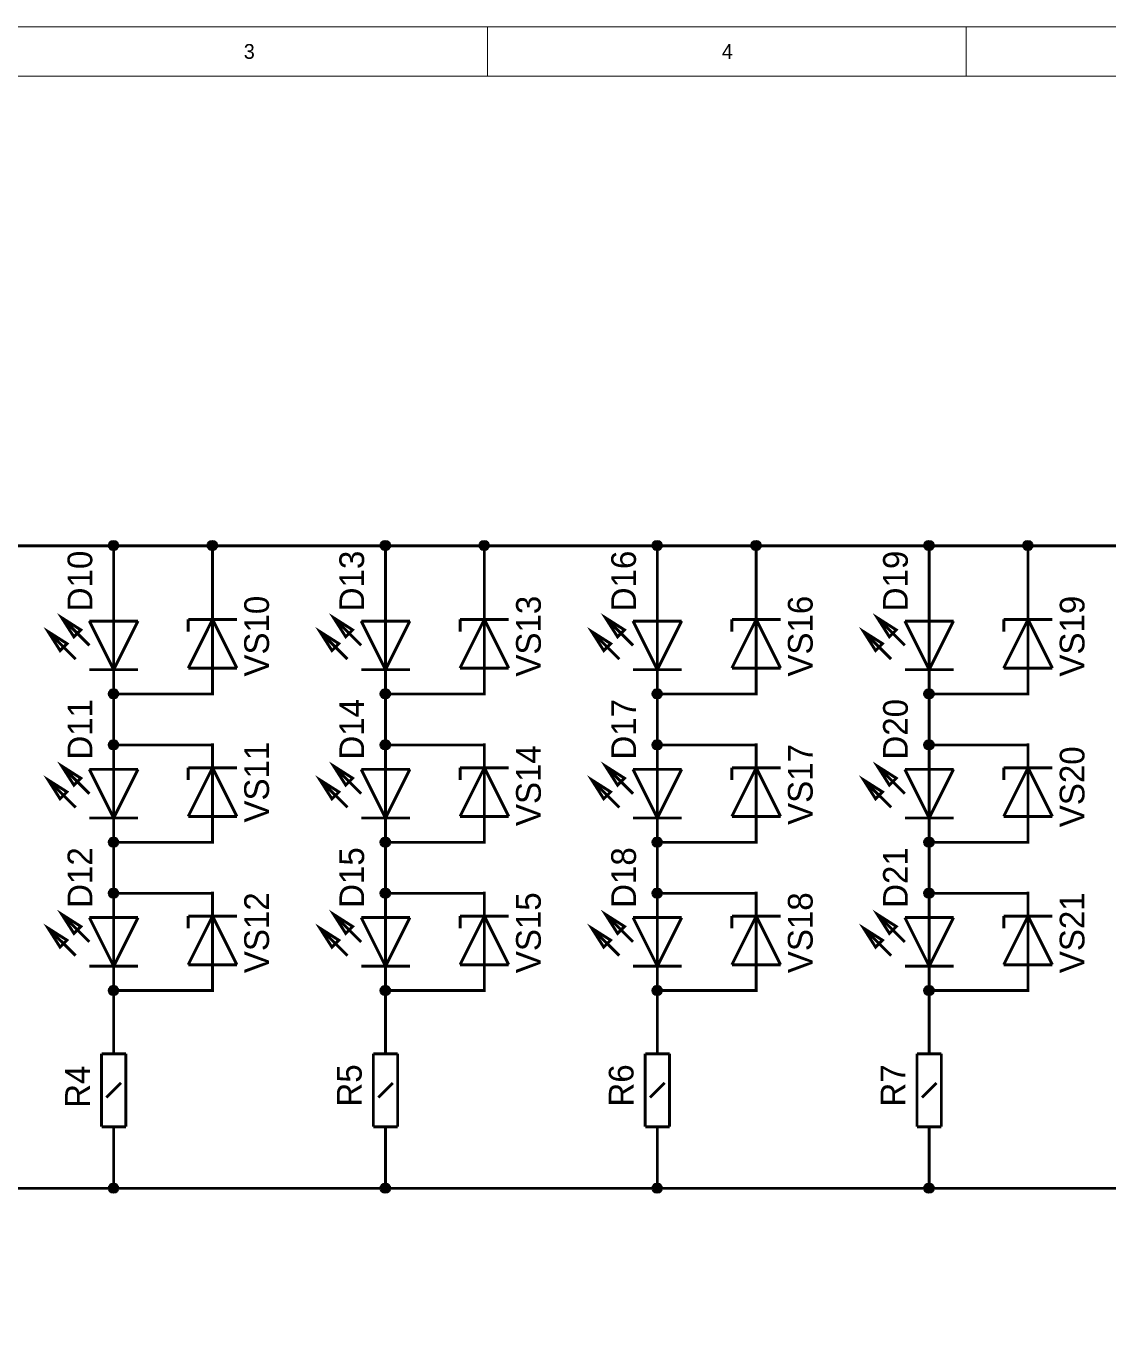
# Model space of a CAD drawing. Header units: millimetres. Extents: x 0 to 437, y 0 to 282.
# Drawn here: x 100.2 to 211.4, y 147.1 to 282 of the extents above; entities that cross this region are included whole.
import ezdxf

# ---------------------------------------------------------------- set-up
doc = ezdxf.new("R2010")
doc.units = ezdxf.units.MM
doc.layers.add('Sheet', color=255, linetype='Continuous')

msp = doc.modelspace()

# ---------------------------------------------------------------- linework, layer by layer
at = {"layer": 'Sheet'}
for points, const_width in [([(0, 281.94), (393.66, 281.94), (393.66, 0.04), (0, 0.04), (0, 281.94)], 0.0991), ([(147.64, 276.86), (147.64, 281.94)], 0.0991), ([(196.85, 276.86), (196.85, 281.94)], 0.0991), ([(5.08, 276.86), (388.58, 276.86), (388.58, 5.12), (5.08, 5.12), (5.08, 276.86)], 0.0991), ([(35.56, 228.6), (53.34, 228.6), (63.5, 228.6), (81.28, 228.6), (91.44, 228.6), (109.22, 228.6), (119.38, 228.6), (137.16, 228.6), (147.32, 228.6), (165.1, 228.6), (175.26, 228.6), (193.04, 228.6), (203.2, 228.6), (220.98, 228.6), (231.14, 228.6), (248.92, 228.6), (259.08, 228.6), (276.86, 228.6), (287.02, 228.6), (304.8, 228.6), (314.96, 228.6), (332.74, 228.6)], 0.3), ([(109.22, 223.36), (109.22, 228.6)], 0.3), ([(119.38, 228.6), (119.38, 223.52)], 0.3), ([(137.16, 223.36), (137.16, 228.6)], 0.3), ([(147.32, 228.6), (147.32, 223.52)], 0.3), ([(165.1, 223.36), (165.1, 228.6)], 0.3), ([(175.26, 228.6), (175.26, 223.52)], 0.3), ([(193.04, 223.36), (193.04, 228.6)], 0.3), ([(203.2, 228.6), (203.2, 223.52)], 0.3), ([(109.22, 220.86), (109.22, 223.36)], 0.3), ([(119.38, 221.02), (119.38, 223.52)], 0.3), ([(137.16, 220.86), (137.16, 223.36)], 0.3), ([(147.32, 221.02), (147.32, 223.52)], 0.3), ([(165.1, 220.86), (165.1, 223.36)], 0.3), ([(175.26, 221.02), (175.26, 223.52)], 0.3), ([(193.04, 220.86), (193.04, 223.36)], 0.3), ([(203.2, 221.02), (203.2, 223.52)], 0.3), ([(106.72, 218.36), (103.89, 221.19)], 0.3), ([(105.13, 219.24), (103.89, 221.19)], 0.3), ([(105.84, 219.95), (103.89, 221.19)], 0.3), ([(134.66, 218.36), (131.83, 221.19)], 0.3), ([(133.07, 219.24), (131.83, 221.19)], 0.3), ([(133.78, 219.95), (131.83, 221.19)], 0.3), ([(162.6, 218.36), (159.77, 221.19)], 0.3), ([(161.01, 219.24), (159.77, 221.19)], 0.3), ([(161.72, 219.95), (159.77, 221.19)], 0.3), ([(190.54, 218.36), (187.71, 221.19)], 0.3), ([(188.95, 219.24), (187.71, 221.19)], 0.3), ([(189.66, 219.95), (187.71, 221.19)], 0.3), ([(105.31, 216.95), (102.48, 219.77)], 0.3), ([(104.42, 218.54), (102.48, 219.77)], 0.3), ([(103.71, 217.83), (102.48, 219.77)], 0.3), ([(106.72, 220.86), (111.72, 220.86)], 0.3), ([(106.72, 220.86), (109.22, 215.86)], 0.3), ([(111.72, 220.86), (109.22, 215.86)], 0.3), ([(109.22, 215.86), (109.22, 220.86)], 0.3), ([(121.88, 221.02), (116.88, 221.02)], 0.3), ([(116.88, 216.02), (119.38, 221.02)], 0.3), ([(116.88, 221.02), (116.88, 219.77)], 0.3), ([(119.38, 216.02), (119.38, 221.02)], 0.3), ([(119.38, 221.02), (121.88, 216.02)], 0.3), ([(133.25, 216.95), (130.42, 219.77)], 0.3), ([(132.36, 218.54), (130.42, 219.77)], 0.3), ([(131.65, 217.83), (130.42, 219.77)], 0.3), ([(134.66, 220.86), (139.66, 220.86)], 0.3), ([(134.66, 220.86), (137.16, 215.86)], 0.3), ([(139.66, 220.86), (137.16, 215.86)], 0.3), ([(137.16, 215.86), (137.16, 220.86)], 0.3), ([(149.82, 221.02), (144.82, 221.02)], 0.3), ([(144.82, 216.02), (147.32, 221.02)], 0.3), ([(144.82, 221.02), (144.82, 219.77)], 0.3), ([(147.32, 216.02), (147.32, 221.02)], 0.3), ([(147.32, 221.02), (149.82, 216.02)], 0.3), ([(161.19, 216.95), (158.36, 219.77)], 0.3), ([(160.3, 218.54), (158.36, 219.77)], 0.3), ([(159.59, 217.83), (158.36, 219.77)], 0.3), ([(162.6, 220.86), (167.6, 220.86)], 0.3), ([(162.6, 220.86), (165.1, 215.86)], 0.3), ([(167.6, 220.86), (165.1, 215.86)], 0.3), ([(165.1, 215.86), (165.1, 220.86)], 0.3), ([(177.76, 221.02), (172.76, 221.02)], 0.3), ([(172.76, 216.02), (175.26, 221.02)], 0.3), ([(172.76, 221.02), (172.76, 219.77)], 0.3), ([(175.26, 216.02), (175.26, 221.02)], 0.3), ([(175.26, 221.02), (177.76, 216.02)], 0.3), ([(189.13, 216.95), (186.3, 219.77)], 0.3), ([(188.24, 218.54), (186.3, 219.77)], 0.3), ([(187.53, 217.83), (186.3, 219.77)], 0.3), ([(190.54, 220.86), (195.54, 220.86)], 0.3), ([(190.54, 220.86), (193.04, 215.86)], 0.3), ([(195.54, 220.86), (193.04, 215.86)], 0.3), ([(193.04, 215.86), (193.04, 220.86)], 0.3), ([(205.7, 221.02), (200.7, 221.02)], 0.3), ([(200.7, 216.02), (203.2, 221.02)], 0.3), ([(200.7, 221.02), (200.7, 219.77)], 0.3), ([(203.2, 216.02), (203.2, 221.02)], 0.3), ([(203.2, 221.02), (205.7, 216.02)], 0.3), ([(106.72, 215.86), (111.72, 215.86)], 0.3), ([(109.22, 215.86), (109.22, 213.36)], 0.3), ([(121.88, 216.02), (116.88, 216.02)], 0.3), ([(119.38, 216.02), (119.38, 213.52)], 0.3), ([(134.66, 215.86), (139.66, 215.86)], 0.3), ([(137.16, 215.86), (137.16, 213.36)], 0.3), ([(149.82, 216.02), (144.82, 216.02)], 0.3), ([(147.32, 216.02), (147.32, 213.52)], 0.3), ([(162.6, 215.86), (167.6, 215.86)], 0.3), ([(165.1, 215.86), (165.1, 213.36)], 0.3), ([(177.76, 216.02), (172.76, 216.02)], 0.3), ([(175.26, 216.02), (175.26, 213.52)], 0.3), ([(190.54, 215.86), (195.54, 215.86)], 0.3), ([(193.04, 215.86), (193.04, 213.36)], 0.3), ([(205.7, 216.02), (200.7, 216.02)], 0.3), ([(203.2, 216.02), (203.2, 213.52)], 0.3), ([(119.38, 208.28), (119.38, 208.12), (109.22, 208.12), (109.22, 213.36), (119.38, 213.36), (119.38, 213.52)], 0.3), ([(147.32, 208.28), (147.32, 208.12), (137.16, 208.12), (137.16, 213.36), (147.32, 213.36), (147.32, 213.52)], 0.3), ([(175.26, 208.28), (175.26, 208.12), (165.1, 208.12), (165.1, 213.36), (175.26, 213.36), (175.26, 213.52)], 0.3), ([(203.2, 208.28), (203.2, 208.12), (193.04, 208.12), (193.04, 213.36), (203.2, 213.36), (203.2, 213.52)], 0.3), ([(109.22, 205.62), (109.22, 208.12)], 0.3), ([(119.38, 205.78), (119.38, 208.28)], 0.3), ([(137.16, 205.62), (137.16, 208.12)], 0.3), ([(147.32, 205.78), (147.32, 208.28)], 0.3), ([(165.1, 205.62), (165.1, 208.12)], 0.3), ([(175.26, 205.78), (175.26, 208.28)], 0.3), ([(193.04, 205.62), (193.04, 208.12)], 0.3), ([(203.2, 205.78), (203.2, 208.28)], 0.3), ([(106.72, 203.12), (103.89, 205.95)], 0.3), ([(105.13, 204), (103.89, 205.95)], 0.3), ([(105.84, 204.71), (103.89, 205.95)], 0.3), ([(106.72, 205.62), (111.72, 205.62)], 0.3), ([(106.72, 205.62), (109.22, 200.62)], 0.3), ([(111.72, 205.62), (109.22, 200.62)], 0.3), ([(109.22, 200.62), (109.22, 205.62)], 0.3), ([(121.88, 205.78), (116.88, 205.78)], 0.3), ([(116.88, 200.78), (119.38, 205.78)], 0.3), ([(116.88, 205.78), (116.88, 204.53)], 0.3), ([(119.38, 200.78), (119.38, 205.78)], 0.3), ([(119.38, 205.78), (121.88, 200.78)], 0.3), ([(134.66, 203.12), (131.83, 205.95)], 0.3), ([(133.07, 204), (131.83, 205.95)], 0.3), ([(133.78, 204.71), (131.83, 205.95)], 0.3), ([(134.66, 205.62), (139.66, 205.62)], 0.3), ([(134.66, 205.62), (137.16, 200.62)], 0.3), ([(139.66, 205.62), (137.16, 200.62)], 0.3), ([(137.16, 200.62), (137.16, 205.62)], 0.3), ([(149.82, 205.78), (144.82, 205.78)], 0.3), ([(144.82, 200.78), (147.32, 205.78)], 0.3), ([(144.82, 205.78), (144.82, 204.53)], 0.3), ([(147.32, 200.78), (147.32, 205.78)], 0.3), ([(147.32, 205.78), (149.82, 200.78)], 0.3), ([(162.6, 203.12), (159.77, 205.95)], 0.3), ([(161.01, 204), (159.77, 205.95)], 0.3), ([(161.72, 204.71), (159.77, 205.95)], 0.3), ([(162.6, 205.62), (167.6, 205.62)], 0.3), ([(162.6, 205.62), (165.1, 200.62)], 0.3), ([(167.6, 205.62), (165.1, 200.62)], 0.3), ([(165.1, 200.62), (165.1, 205.62)], 0.3), ([(177.76, 205.78), (172.76, 205.78)], 0.3), ([(172.76, 200.78), (175.26, 205.78)], 0.3), ([(172.76, 205.78), (172.76, 204.53)], 0.3), ([(175.26, 200.78), (175.26, 205.78)], 0.3), ([(175.26, 205.78), (177.76, 200.78)], 0.3), ([(190.54, 203.12), (187.71, 205.95)], 0.3), ([(188.95, 204), (187.71, 205.95)], 0.3), ([(189.66, 204.71), (187.71, 205.95)], 0.3), ([(190.54, 205.62), (195.54, 205.62)], 0.3), ([(190.54, 205.62), (193.04, 200.62)], 0.3), ([(195.54, 205.62), (193.04, 200.62)], 0.3), ([(193.04, 200.62), (193.04, 205.62)], 0.3), ([(205.7, 205.78), (200.7, 205.78)], 0.3), ([(200.7, 200.78), (203.2, 205.78)], 0.3), ([(200.7, 205.78), (200.7, 204.53)], 0.3), ([(203.2, 200.78), (203.2, 205.78)], 0.3), ([(203.2, 205.78), (205.7, 200.78)], 0.3), ([(105.31, 201.71), (102.48, 204.53)], 0.3), ([(104.42, 203.3), (102.48, 204.53)], 0.3), ([(103.71, 202.59), (102.48, 204.53)], 0.3), ([(133.25, 201.71), (130.42, 204.53)], 0.3), ([(132.36, 203.3), (130.42, 204.53)], 0.3), ([(131.65, 202.59), (130.42, 204.53)], 0.3), ([(161.19, 201.71), (158.36, 204.53)], 0.3), ([(160.3, 203.3), (158.36, 204.53)], 0.3), ([(159.59, 202.59), (158.36, 204.53)], 0.3), ([(189.13, 201.71), (186.3, 204.53)], 0.3), ([(188.24, 203.3), (186.3, 204.53)], 0.3), ([(187.53, 202.59), (186.3, 204.53)], 0.3), ([(106.72, 200.62), (111.72, 200.62)], 0.3), ([(109.22, 200.62), (109.22, 198.12)], 0.3), ([(121.88, 200.78), (116.88, 200.78)], 0.3), ([(119.38, 200.78), (119.38, 198.28)], 0.3), ([(134.66, 200.62), (139.66, 200.62)], 0.3), ([(137.16, 200.62), (137.16, 198.12)], 0.3), ([(149.82, 200.78), (144.82, 200.78)], 0.3), ([(147.32, 200.78), (147.32, 198.28)], 0.3), ([(162.6, 200.62), (167.6, 200.62)], 0.3), ([(165.1, 200.62), (165.1, 198.12)], 0.3), ([(177.76, 200.78), (172.76, 200.78)], 0.3), ([(175.26, 200.78), (175.26, 198.28)], 0.3), ([(190.54, 200.62), (195.54, 200.62)], 0.3), ([(193.04, 200.62), (193.04, 198.12)], 0.3), ([(205.7, 200.78), (200.7, 200.78)], 0.3), ([(203.2, 200.78), (203.2, 198.28)], 0.3), ([(119.38, 193.04), (119.38, 192.88), (109.22, 192.88), (109.22, 198.12), (119.38, 198.12), (119.38, 198.28)], 0.3), ([(147.32, 193.04), (147.32, 192.88), (137.16, 192.88), (137.16, 198.12), (147.32, 198.12), (147.32, 198.28)], 0.3), ([(175.26, 193.04), (175.26, 192.88), (165.1, 192.88), (165.1, 198.12), (175.26, 198.12), (175.26, 198.28)], 0.3), ([(203.2, 193.04), (203.2, 192.88), (193.04, 192.88), (193.04, 198.12), (203.2, 198.12), (203.2, 198.28)], 0.3), ([(109.22, 190.38), (109.22, 192.88)], 0.3), ([(119.38, 190.54), (119.38, 193.04)], 0.3), ([(137.16, 190.38), (137.16, 192.88)], 0.3), ([(147.32, 190.54), (147.32, 193.04)], 0.3), ([(165.1, 190.38), (165.1, 192.88)], 0.3), ([(175.26, 190.54), (175.26, 193.04)], 0.3), ([(193.04, 190.38), (193.04, 192.88)], 0.3), ([(203.2, 190.54), (203.2, 193.04)], 0.3), ([(106.72, 187.88), (103.89, 190.71)], 0.3), ([(105.13, 188.76), (103.89, 190.71)], 0.3), ([(105.84, 189.47), (103.89, 190.71)], 0.3), ([(106.72, 190.38), (111.72, 190.38)], 0.3), ([(106.72, 190.38), (109.22, 185.38)], 0.3), ([(111.72, 190.38), (109.22, 185.38)], 0.3), ([(109.22, 185.38), (109.22, 190.38)], 0.3), ([(121.88, 190.54), (116.88, 190.54)], 0.3), ([(116.88, 185.54), (119.38, 190.54)], 0.3), ([(116.88, 190.54), (116.88, 189.29)], 0.3), ([(119.38, 185.54), (119.38, 190.54)], 0.3), ([(119.38, 190.54), (121.88, 185.54)], 0.3), ([(134.66, 187.88), (131.83, 190.71)], 0.3), ([(133.07, 188.76), (131.83, 190.71)], 0.3), ([(133.78, 189.47), (131.83, 190.71)], 0.3), ([(134.66, 190.38), (139.66, 190.38)], 0.3), ([(134.66, 190.38), (137.16, 185.38)], 0.3), ([(139.66, 190.38), (137.16, 185.38)], 0.3), ([(137.16, 185.38), (137.16, 190.38)], 0.3), ([(149.82, 190.54), (144.82, 190.54)], 0.3), ([(144.82, 185.54), (147.32, 190.54)], 0.3), ([(144.82, 190.54), (144.82, 189.29)], 0.3), ([(147.32, 185.54), (147.32, 190.54)], 0.3), ([(147.32, 190.54), (149.82, 185.54)], 0.3), ([(162.6, 187.88), (159.77, 190.71)], 0.3), ([(161.01, 188.76), (159.77, 190.71)], 0.3), ([(161.72, 189.47), (159.77, 190.71)], 0.3), ([(162.6, 190.38), (167.6, 190.38)], 0.3), ([(162.6, 190.38), (165.1, 185.38)], 0.3), ([(167.6, 190.38), (165.1, 185.38)], 0.3), ([(165.1, 185.38), (165.1, 190.38)], 0.3), ([(177.76, 190.54), (172.76, 190.54)], 0.3), ([(172.76, 185.54), (175.26, 190.54)], 0.3), ([(172.76, 190.54), (172.76, 189.29)], 0.3), ([(175.26, 185.54), (175.26, 190.54)], 0.3), ([(175.26, 190.54), (177.76, 185.54)], 0.3), ([(190.54, 187.88), (187.71, 190.71)], 0.3), ([(188.95, 188.76), (187.71, 190.71)], 0.3), ([(189.66, 189.47), (187.71, 190.71)], 0.3), ([(190.54, 190.38), (195.54, 190.38)], 0.3), ([(190.54, 190.38), (193.04, 185.38)], 0.3), ([(195.54, 190.38), (193.04, 185.38)], 0.3), ([(193.04, 185.38), (193.04, 190.38)], 0.3), ([(205.7, 190.54), (200.7, 190.54)], 0.3), ([(200.7, 185.54), (203.2, 190.54)], 0.3), ([(200.7, 190.54), (200.7, 189.29)], 0.3), ([(203.2, 185.54), (203.2, 190.54)], 0.3), ([(203.2, 190.54), (205.7, 185.54)], 0.3), ([(105.31, 186.47), (102.48, 189.29)], 0.3), ([(104.42, 188.06), (102.48, 189.29)], 0.3), ([(103.71, 187.35), (102.48, 189.29)], 0.3), ([(133.25, 186.47), (130.42, 189.29)], 0.3), ([(132.36, 188.06), (130.42, 189.29)], 0.3), ([(131.65, 187.35), (130.42, 189.29)], 0.3), ([(161.19, 186.47), (158.36, 189.29)], 0.3), ([(160.3, 188.06), (158.36, 189.29)], 0.3), ([(159.59, 187.35), (158.36, 189.29)], 0.3), ([(189.13, 186.47), (186.3, 189.29)], 0.3), ([(188.24, 188.06), (186.3, 189.29)], 0.3), ([(187.53, 187.35), (186.3, 189.29)], 0.3), ([(106.72, 185.38), (111.72, 185.38)], 0.3), ([(109.22, 185.38), (109.22, 182.88)], 0.3), ([(121.88, 185.54), (116.88, 185.54)], 0.3), ([(119.38, 185.54), (119.38, 183.04)], 0.3), ([(134.66, 185.38), (139.66, 185.38)], 0.3), ([(137.16, 185.38), (137.16, 182.88)], 0.3), ([(149.82, 185.54), (144.82, 185.54)], 0.3), ([(147.32, 185.54), (147.32, 183.04)], 0.3), ([(162.6, 185.38), (167.6, 185.38)], 0.3), ([(165.1, 185.38), (165.1, 182.88)], 0.3), ([(177.76, 185.54), (172.76, 185.54)], 0.3), ([(175.26, 185.54), (175.26, 183.04)], 0.3), ([(190.54, 185.38), (195.54, 185.38)], 0.3), ([(193.04, 185.38), (193.04, 182.88)], 0.3), ([(205.7, 185.54), (200.7, 185.54)], 0.3), ([(203.2, 185.54), (203.2, 183.04)], 0.3), ([(119.38, 183.04), (119.38, 182.88), (109.22, 182.88), (109.22, 177.64)], 0.3), ([(147.32, 183.04), (147.32, 182.88), (137.16, 182.88), (137.16, 177.64)], 0.3), ([(175.26, 183.04), (175.26, 182.88), (165.1, 182.88), (165.1, 177.64)], 0.3), ([(203.2, 183.04), (203.2, 182.88), (193.04, 182.88), (193.04, 177.64)], 0.3), ([(109.22, 176.39), (109.22, 177.64)], 0.3), ([(137.16, 176.39), (137.16, 177.64)], 0.3), ([(165.1, 176.39), (165.1, 177.64)], 0.3), ([(193.04, 176.39), (193.04, 177.64)], 0.3), ([(107.97, 168.89), (107.97, 176.39)], 0.3), ([(107.97, 176.39), (110.47, 176.39)], 0.3), ([(110.47, 176.39), (110.47, 168.89)], 0.3), ([(135.91, 168.89), (135.91, 176.39)], 0.3), ([(135.91, 176.39), (138.41, 176.39)], 0.3), ([(138.41, 176.39), (138.41, 168.89)], 0.3), ([(163.85, 168.89), (163.85, 176.39)], 0.3), ([(163.85, 176.39), (166.35, 176.39)], 0.3), ([(166.35, 176.39), (166.35, 168.89)], 0.3), ([(191.79, 168.89), (191.79, 176.39)], 0.3), ([(191.79, 176.39), (194.29, 176.39)], 0.3), ([(194.29, 176.39), (194.29, 168.89)], 0.3), ([(108.47, 171.89), (109.97, 173.39)], 0.3), ([(136.41, 171.89), (137.91, 173.39)], 0.3), ([(164.35, 171.89), (165.85, 173.39)], 0.3), ([(192.29, 171.89), (193.79, 173.39)], 0.3), ([(110.47, 168.89), (107.97, 168.89)], 0.3), ([(109.22, 168.89), (109.22, 167.64)], 0.3), ([(138.41, 168.89), (135.91, 168.89)], 0.3), ([(137.16, 168.89), (137.16, 167.64)], 0.3), ([(166.35, 168.89), (163.85, 168.89)], 0.3), ([(165.1, 168.89), (165.1, 167.64)], 0.3), ([(194.29, 168.89), (191.79, 168.89)], 0.3), ([(193.04, 168.89), (193.04, 167.64)], 0.3), ([(332.74, 167.64), (332.74, 162.56), (304.8, 162.56), (276.86, 162.56), (248.92, 162.56), (220.98, 162.56), (193.04, 162.56), (165.1, 162.56), (137.16, 162.56), (109.22, 162.56), (81.28, 162.56), (53.34, 162.56), (25.4, 162.56), (25.4, 167.64)], 0.3), ([(109.22, 167.64), (109.22, 162.56)], 0.3), ([(137.16, 167.64), (137.16, 162.56)], 0.3), ([(165.1, 167.64), (165.1, 162.56)], 0.3), ([(193.04, 167.64), (193.04, 162.56)], 0.3)]:
    msp.add_lwpolyline(points, dxfattribs=dict(at, const_width=const_width))
at = {"layer": 'Sheet', "const_width": 0.508}
for points in [[(108.97, 228.6, 1), (109.47, 228.6, 1)], [(119.13, 228.6, 1), (119.63, 228.6, 1)], [(136.91, 228.6, 1), (137.41, 228.6, 1)], [(147.07, 228.6, 1), (147.57, 228.6, 1)], [(164.85, 228.6, 1), (165.35, 228.6, 1)], [(175.01, 228.6, 1), (175.51, 228.6, 1)], [(192.79, 228.6, 1), (193.29, 228.6, 1)], [(202.95, 228.6, 1), (203.45, 228.6, 1)], [(108.97, 213.36, 1), (109.47, 213.36, 1)], [(136.91, 213.36, 1), (137.41, 213.36, 1)], [(164.85, 213.36, 1), (165.35, 213.36, 1)], [(192.79, 213.36, 1), (193.29, 213.36, 1)], [(108.97, 208.12, 1), (109.47, 208.12, 1)], [(136.91, 208.12, 1), (137.41, 208.12, 1)], [(164.85, 208.12, 1), (165.35, 208.12, 1)], [(192.79, 208.12, 1), (193.29, 208.12, 1)], [(108.97, 198.12, 1), (109.47, 198.12, 1)], [(136.91, 198.12, 1), (137.41, 198.12, 1)], [(164.85, 198.12, 1), (165.35, 198.12, 1)], [(192.79, 198.12, 1), (193.29, 198.12, 1)], [(108.97, 192.88, 1), (109.47, 192.88, 1)], [(136.91, 192.88, 1), (137.41, 192.88, 1)], [(164.85, 192.88, 1), (165.35, 192.88, 1)], [(192.79, 192.88, 1), (193.29, 192.88, 1)], [(108.97, 182.88, 1), (109.47, 182.88, 1)], [(136.91, 182.88, 1), (137.41, 182.88, 1)], [(164.85, 182.88, 1), (165.35, 182.88, 1)], [(192.79, 182.88, 1), (193.29, 182.88, 1)], [(108.97, 162.56, 1), (109.47, 162.56, 1)], [(136.91, 162.56, 1), (137.41, 162.56, 1)], [(164.85, 162.56, 1), (165.35, 162.56, 1)], [(192.79, 162.56, 1), (193.29, 162.56, 1)]]:
    msp.add_lwpolyline(points, format="xyb", close=True, dxfattribs=at)
at = {"layer": 'Sheet', "const_width": 0.3}
for points in [[(105.84, 219.95), (105.13, 219.24), (103.89, 221.19), (105.84, 219.95)], [(103.89, 221.19), (105.13, 219.24), (105.84, 219.95), (103.89, 221.19)], [(133.78, 219.95), (133.07, 219.24), (131.83, 221.19), (133.78, 219.95)], [(131.83, 221.19), (133.07, 219.24), (133.78, 219.95), (131.83, 221.19)], [(161.72, 219.95), (161.01, 219.24), (159.77, 221.19), (161.72, 219.95)], [(159.77, 221.19), (161.01, 219.24), (161.72, 219.95), (159.77, 221.19)], [(189.66, 219.95), (188.95, 219.24), (187.71, 221.19), (189.66, 219.95)], [(187.71, 221.19), (188.95, 219.24), (189.66, 219.95), (187.71, 221.19)], [(104.42, 218.54), (103.71, 217.83), (102.48, 219.77), (104.42, 218.54)], [(102.48, 219.77), (103.71, 217.83), (104.42, 218.54), (102.48, 219.77)], [(132.36, 218.54), (131.65, 217.83), (130.42, 219.77), (132.36, 218.54)], [(130.42, 219.77), (131.65, 217.83), (132.36, 218.54), (130.42, 219.77)], [(160.3, 218.54), (159.59, 217.83), (158.36, 219.77), (160.3, 218.54)], [(158.36, 219.77), (159.59, 217.83), (160.3, 218.54), (158.36, 219.77)], [(188.24, 218.54), (187.53, 217.83), (186.3, 219.77), (188.24, 218.54)], [(186.3, 219.77), (187.53, 217.83), (188.24, 218.54), (186.3, 219.77)], [(105.84, 204.71), (105.13, 204), (103.89, 205.95), (105.84, 204.71)], [(103.89, 205.95), (105.13, 204), (105.84, 204.71), (103.89, 205.95)], [(133.78, 204.71), (133.07, 204), (131.83, 205.95), (133.78, 204.71)], [(131.83, 205.95), (133.07, 204), (133.78, 204.71), (131.83, 205.95)], [(161.72, 204.71), (161.01, 204), (159.77, 205.95), (161.72, 204.71)], [(159.77, 205.95), (161.01, 204), (161.72, 204.71), (159.77, 205.95)], [(189.66, 204.71), (188.95, 204), (187.71, 205.95), (189.66, 204.71)], [(187.71, 205.95), (188.95, 204), (189.66, 204.71), (187.71, 205.95)], [(104.42, 203.3), (103.71, 202.59), (102.48, 204.53), (104.42, 203.3)], [(102.48, 204.53), (103.71, 202.59), (104.42, 203.3), (102.48, 204.53)], [(132.36, 203.3), (131.65, 202.59), (130.42, 204.53), (132.36, 203.3)], [(130.42, 204.53), (131.65, 202.59), (132.36, 203.3), (130.42, 204.53)], [(160.3, 203.3), (159.59, 202.59), (158.36, 204.53), (160.3, 203.3)], [(158.36, 204.53), (159.59, 202.59), (160.3, 203.3), (158.36, 204.53)], [(188.24, 203.3), (187.53, 202.59), (186.3, 204.53), (188.24, 203.3)], [(186.3, 204.53), (187.53, 202.59), (188.24, 203.3), (186.3, 204.53)], [(105.84, 189.47), (105.13, 188.76), (103.89, 190.71), (105.84, 189.47)], [(103.89, 190.71), (105.13, 188.76), (105.84, 189.47), (103.89, 190.71)], [(133.78, 189.47), (133.07, 188.76), (131.83, 190.71), (133.78, 189.47)], [(131.83, 190.71), (133.07, 188.76), (133.78, 189.47), (131.83, 190.71)], [(161.72, 189.47), (161.01, 188.76), (159.77, 190.71), (161.72, 189.47)], [(159.77, 190.71), (161.01, 188.76), (161.72, 189.47), (159.77, 190.71)], [(189.66, 189.47), (188.95, 188.76), (187.71, 190.71), (189.66, 189.47)], [(187.71, 190.71), (188.95, 188.76), (189.66, 189.47), (187.71, 190.71)], [(104.42, 188.06), (103.71, 187.35), (102.48, 189.29), (104.42, 188.06)], [(102.48, 189.29), (103.71, 187.35), (104.42, 188.06), (102.48, 189.29)], [(132.36, 188.06), (131.65, 187.35), (130.42, 189.29), (132.36, 188.06)], [(130.42, 189.29), (131.65, 187.35), (132.36, 188.06), (130.42, 189.29)], [(160.3, 188.06), (159.59, 187.35), (158.36, 189.29), (160.3, 188.06)], [(158.36, 189.29), (159.59, 187.35), (160.3, 188.06), (158.36, 189.29)], [(188.24, 188.06), (187.53, 187.35), (186.3, 189.29), (188.24, 188.06)], [(186.3, 189.29), (187.53, 187.35), (188.24, 188.06), (186.3, 189.29)]]:
    msp.add_lwpolyline(points, close=True, dxfattribs=at)
at = {"layer": 'Sheet'}
for centre, ratio in [((109.2, 228.62), 0.999922), ((109.2, 228.62), 0.999922), ((109.2, 228.62), 0.999922), ((109.2, 228.62), 0.999922), ((119.36, 228.62), 0.999922), ((119.36, 228.62), 0.999922), ((119.36, 228.62), 0.999922), ((119.36, 228.62), 0.999922), ((137.14, 228.62), 0.999911), ((137.14, 228.62), 0.999911), ((137.14, 228.62), 0.999911), ((137.14, 228.62), 0.999911), ((147.3, 228.62), 0.999922), ((147.3, 228.62), 0.999922), ((147.3, 228.62), 0.999922), ((147.3, 228.62), 0.999922), ((165.08, 228.62), 0.999922), ((165.08, 228.62), 0.999922), ((165.08, 228.62), 0.999922), ((165.08, 228.62), 0.999922), ((175.24, 228.62), 0.999922), ((175.24, 228.62), 0.999922), ((175.24, 228.62), 0.999922), ((175.24, 228.62), 0.999922), ((193.02, 228.62), 0.999922), ((193.02, 228.62), 0.999922), ((193.02, 228.62), 0.999922), ((193.02, 228.62), 0.999922), ((203.18, 228.62), 0.999922), ((203.18, 228.62), 0.999922), ((203.18, 228.62), 0.999922), ((203.18, 228.62), 0.999922), ((109.2, 213.38), 0.999922), ((109.2, 213.38), 0.999922), ((109.2, 213.38), 0.999922), ((109.2, 213.38), 0.999922), ((109.2, 213.38), 0.999922), ((137.14, 213.38), 0.999911), ((137.14, 213.38), 0.999911), ((137.14, 213.38), 0.999911), ((137.14, 213.38), 0.999911), ((137.14, 213.38), 0.999911), ((165.08, 213.38), 0.999922), ((165.08, 213.38), 0.999922), ((165.08, 213.38), 0.999922), ((165.08, 213.38), 0.999922), ((165.08, 213.38), 0.999922), ((193.02, 213.38), 0.999922), ((193.02, 213.38), 0.999922), ((193.02, 213.38), 0.999922), ((193.02, 213.38), 0.999922), ((193.02, 213.38), 0.999922), ((109.2, 208.14), 0.999922), ((109.2, 208.14), 0.999922), ((109.2, 208.14), 0.999922), ((109.2, 208.14), 0.999922), ((109.2, 208.14), 0.999922), ((137.14, 208.14), 0.999911), ((137.14, 208.14), 0.999911), ((137.14, 208.14), 0.999911), ((137.14, 208.14), 0.999911), ((137.14, 208.14), 0.999911), ((165.08, 208.14), 0.999922), ((165.08, 208.14), 0.999922), ((165.08, 208.14), 0.999922), ((165.08, 208.14), 0.999922), ((165.08, 208.14), 0.999922), ((193.02, 208.14), 0.999922), ((193.02, 208.14), 0.999922), ((193.02, 208.14), 0.999922), ((193.02, 208.14), 0.999922), ((193.02, 208.14), 0.999922), ((109.2, 198.14), 0.999922), ((109.2, 198.14), 0.999922), ((109.2, 198.14), 0.999922), ((109.2, 198.14), 0.999922), ((109.2, 198.14), 0.999922), ((137.14, 198.14), 0.999911), ((137.14, 198.14), 0.999911), ((137.14, 198.14), 0.999911), ((137.14, 198.14), 0.999911), ((137.14, 198.14), 0.999911), ((165.08, 198.14), 0.999922), ((165.08, 198.14), 0.999922), ((165.08, 198.14), 0.999922), ((165.08, 198.14), 0.999922), ((165.08, 198.14), 0.999922), ((193.02, 198.14), 0.999922), ((193.02, 198.14), 0.999922), ((193.02, 198.14), 0.999922), ((193.02, 198.14), 0.999922), ((193.02, 198.14), 0.999922), ((109.2, 192.9), 0.999917), ((109.2, 192.9), 0.999917), ((109.2, 192.9), 0.999917), ((109.2, 192.9), 0.999917), ((109.2, 192.9), 0.999917), ((137.14, 192.9), 0.999906), ((137.14, 192.9), 0.999906), ((137.14, 192.9), 0.999906), ((137.14, 192.9), 0.999906), ((137.14, 192.9), 0.999906), ((165.08, 192.9), 0.999917), ((165.08, 192.9), 0.999917), ((165.08, 192.9), 0.999917), ((165.08, 192.9), 0.999917), ((165.08, 192.9), 0.999917), ((193.02, 192.9), 0.999917), ((193.02, 192.9), 0.999917), ((193.02, 192.9), 0.999917), ((193.02, 192.9), 0.999917), ((193.02, 192.9), 0.999917), ((109.2, 182.9), 0.999917), ((109.2, 182.9), 0.999917), ((109.2, 182.9), 0.999917), ((109.2, 182.9), 0.999917), ((109.2, 182.9), 0.999917), ((137.14, 182.9), 0.999906), ((137.14, 182.9), 0.999906), ((137.14, 182.9), 0.999906), ((137.14, 182.9), 0.999906), ((137.14, 182.9), 0.999906), ((165.08, 182.9), 0.999917), ((165.08, 182.9), 0.999917), ((165.08, 182.9), 0.999917), ((165.08, 182.9), 0.999917), ((165.08, 182.9), 0.999917), ((193.02, 182.9), 0.999917), ((193.02, 182.9), 0.999917), ((193.02, 182.9), 0.999917), ((193.02, 182.9), 0.999917), ((193.02, 182.9), 0.999917), ((109.2, 162.58), 0.999927), ((109.2, 162.58), 0.999927), ((109.2, 162.58), 0.999927), ((109.2, 162.58), 0.999927), ((137.14, 162.58), 0.999917), ((137.14, 162.58), 0.999917), ((137.14, 162.58), 0.999917), ((137.14, 162.58), 0.999917), ((165.08, 162.58), 0.999927), ((165.08, 162.58), 0.999927), ((165.08, 162.58), 0.999927), ((165.08, 162.58), 0.999927), ((193.02, 162.58), 0.999927), ((193.02, 162.58), 0.999927), ((193.02, 162.58), 0.999927), ((193.02, 162.58), 0.999927)]:
    msp.add_ellipse(centre, major_axis=(0, 0.487), ratio=ratio, dxfattribs=at)

# ---------------------------------------------------------------- texts
for s, p in [('3', (122.59, 278.64)), ('4', (171.73, 278.64))]:
    msp.add_text(s, height=1.52, dxfattribs=at).set_placement(p)
for s, p in [('D10', (107.02, 221.86)), ('D13', (134.96, 221.86)), ('D16', (162.9, 221.86)), ('D19', (190.84, 221.86)), ('VS10', (125.18, 215.15)), ('VS13', (153.12, 215.15)), ('VS16', (181.06, 215.15)), ('VS19', (209, 215.15)), ('D11', (107.02, 206.62)), ('D14', (134.96, 206.62)), ('D17', (162.9, 206.62)), ('D20', (190.84, 206.62)), ('VS11', (125.18, 200.15)), ('VS14', (153.12, 199.79)), ('VS17', (181.06, 199.91)), ('VS20', (209, 199.67)), ('D12', (107.02, 191.38)), ('D15', (134.96, 191.38)), ('D18', (162.9, 191.38)), ('D21', (190.84, 191.38)), ('VS12', (125.18, 184.67)), ('VS15', (153.12, 184.67)), ('VS18', (181.06, 184.67)), ('VS21', (209, 184.67)), ('R4', (106.77, 170.83)), ('R5', (134.71, 170.96)), ('R6', (162.65, 170.96)), ('R7', (190.59, 170.96))]:
    msp.add_text(s, height=2.54, rotation=90, dxfattribs=at).set_placement(p)

doc.saveas('drawing.dxf')
